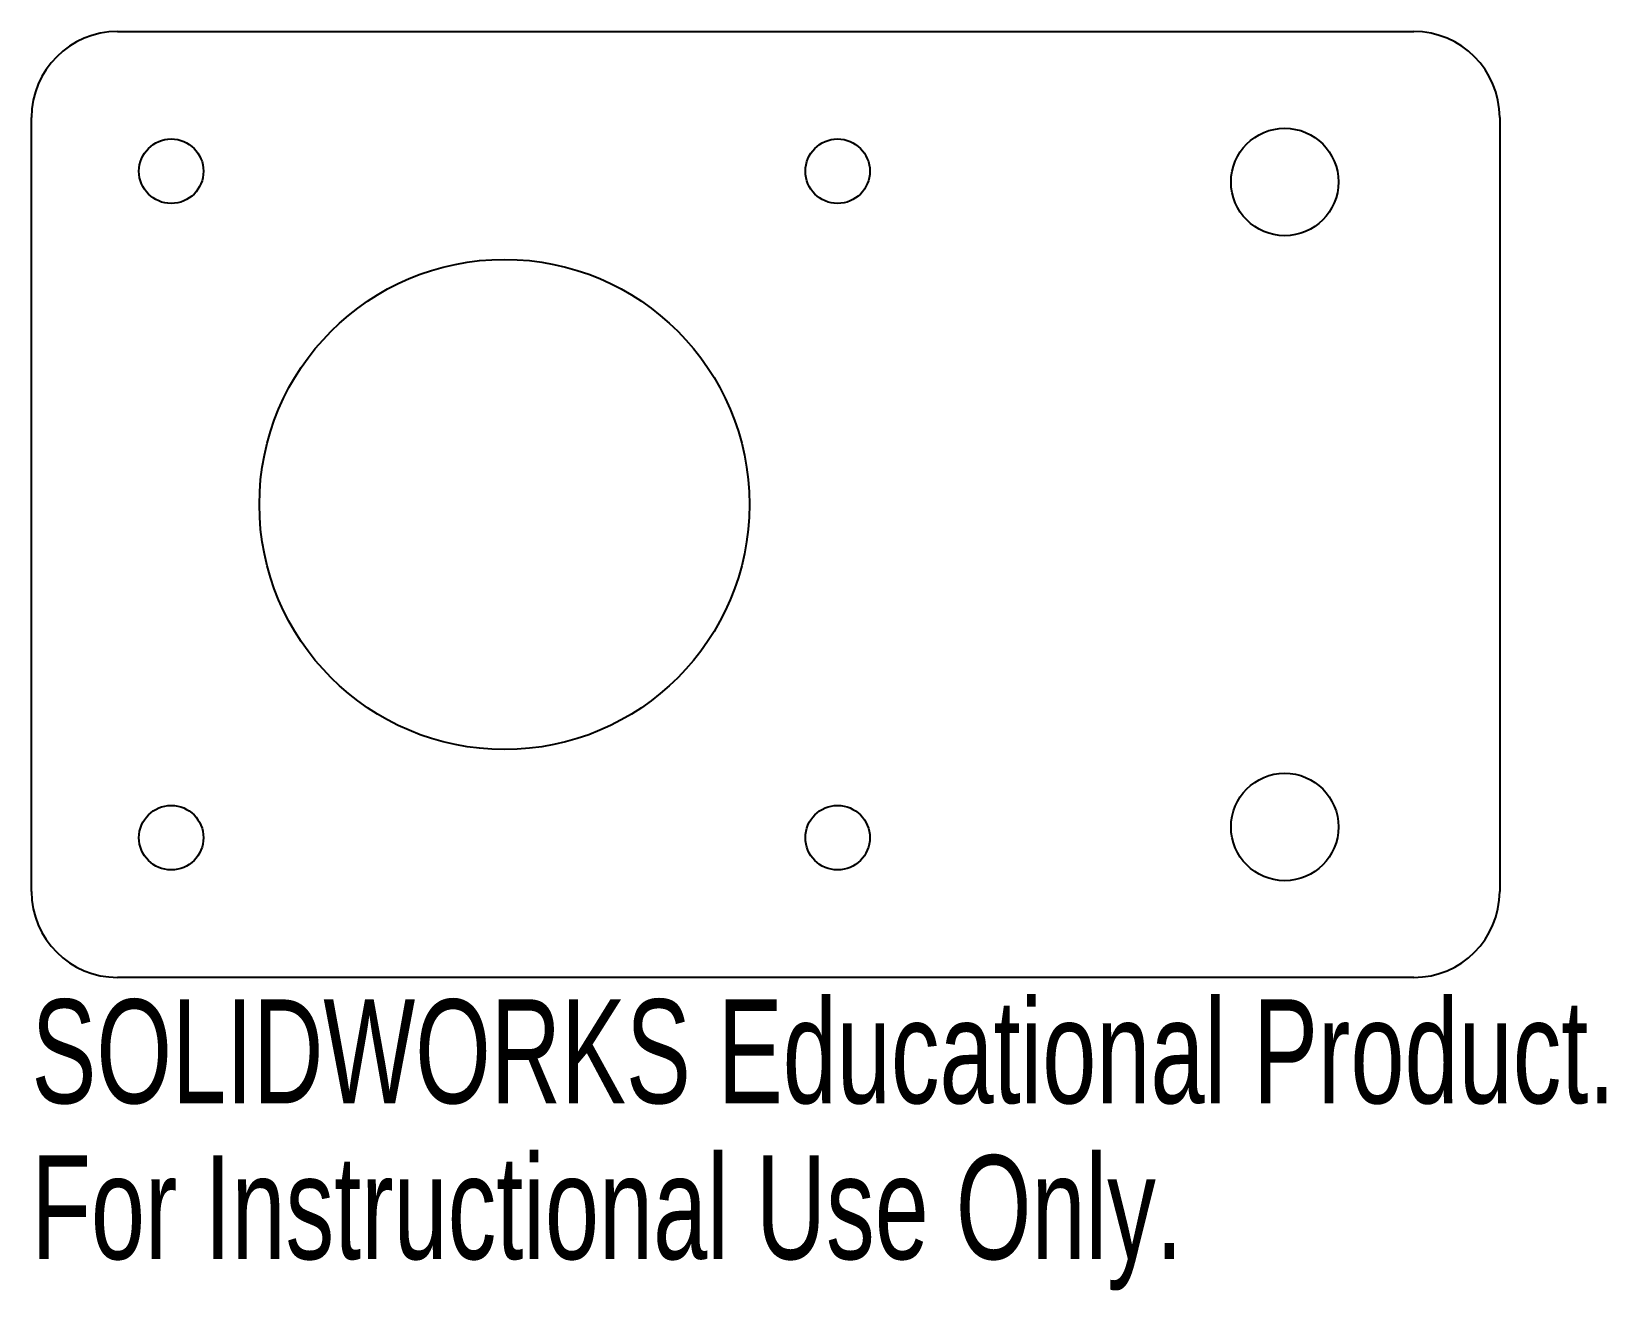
# Paper-space layout '_Bottom' of a CAD drawing. Header units: millimetres. Extents: x -34.2 to 39.1, y -36.6 to 22.
import ezdxf

# ---------------------------------------------------------------- set-up
doc = ezdxf.new("R2010")
doc.units = ezdxf.units.MM
doc.styles.add('SLDTEXTSTYLE0', font='TXT', dxfattribs={"width": 0.7})

psp = doc.layouts.new('_Bottom')

# ---------------------------------------------------------------- linework, layer by layer
at = {"color": 7, "linetype": 'Continuous', "lineweight": 25}
for p, q in [((-30.15, 22), (30.15, 22)), ((-34.15, -18), (-34.15, 18)), ((34.15, 18), (34.15, -18)), ((30.15, -22), (-30.15, -22))]:
    psp.add_line(p, q, dxfattribs=at)
for centre, radius in [((-27.65, 15.5), 1.5), ((3.35, 15.5), 1.5), ((24.15, 15), 2.5), ((-12.15, 0), 11.4), ((24.15, -15), 2.5), ((-27.65, -15.5), 1.5), ((3.35, -15.5), 1.5)]:
    psp.add_circle(centre, radius, dxfattribs=at)
for centre, start, end in [((-30.15, 18), 90, 180), ((30.15, 18), 0, 90), ((-30.15, -18), 180, 270), ((30.15, -18), 270, 0)]:
    psp.add_arc(centre, 4, start, end, dxfattribs=at)

# ---------------------------------------------------------------- texts
at = {"color": 7, "linetype": 'Continuous', "char_height": 4.83362, "attachment_point": 1, "style": 'SLDTEXTSTYLE0'}
for s, insert in [('SOLIDWORKS Educational Product.', (-34.15, -23.02)), ('For Instructional Use Only.', (-34.15, -30.27))]:
    psp.add_mtext(s, dxfattribs=dict(at, insert=insert))

doc.saveas('drawing.dxf')
